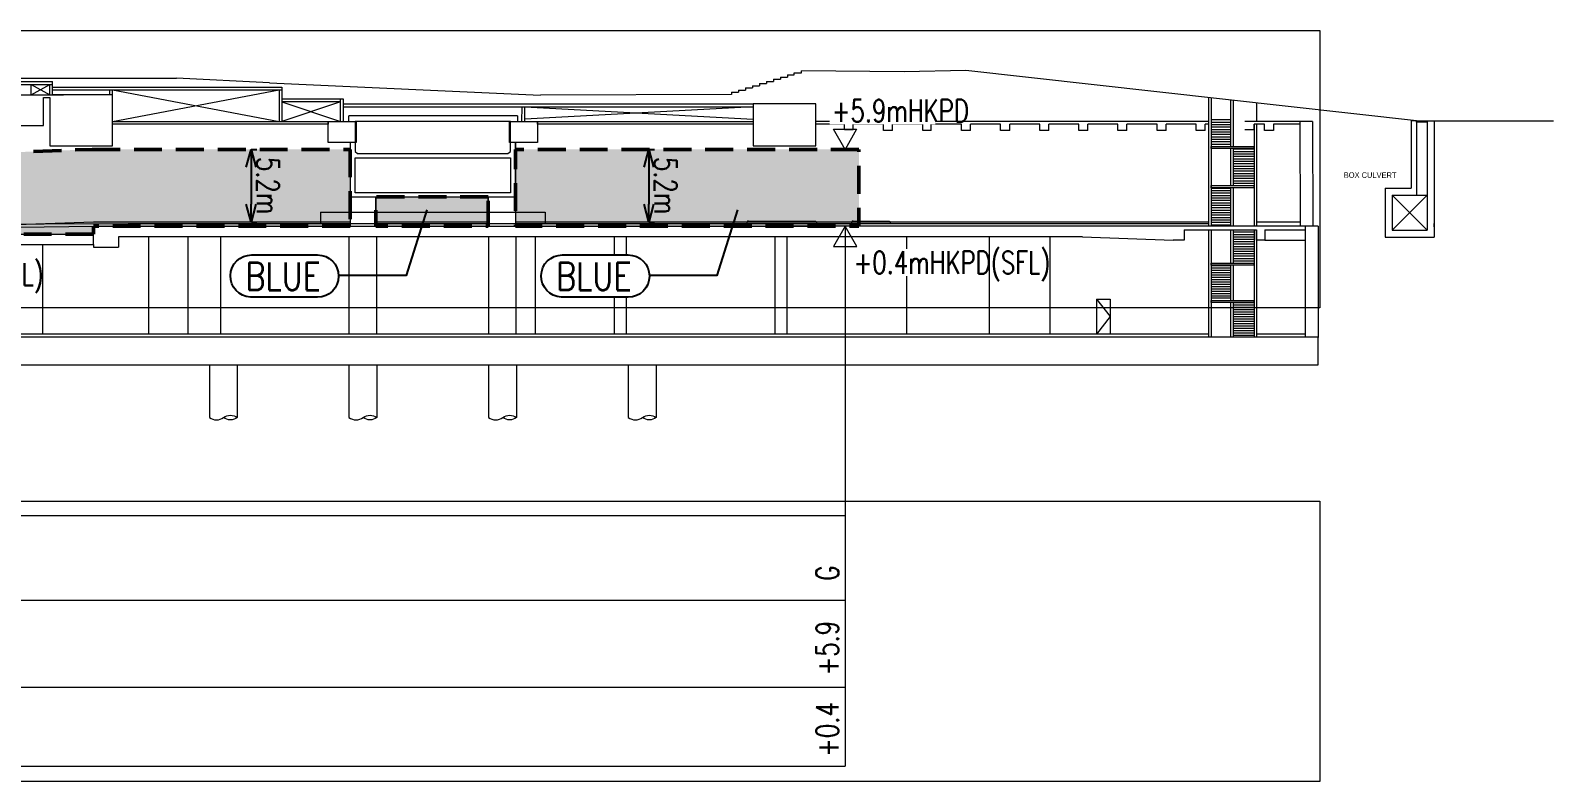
# Model space of a CAD drawing. Header units: millimetres. Extents: x 829698 to 839067, y 817400 to 823544.
# Drawn here: x 834101 to 834647, y 819401 to 819670 of the extents above; entities that cross this region are included whole.
import ezdxf
from ezdxf.enums import TextEntityAlignment as Align

# ---------------------------------------------------------------- set-up
doc = ezdxf.new("R2010")
doc.units = ezdxf.units.MM
doc.linetypes.add('DASHED2', pattern=[0.375, 0.25, -0.125])
for name, color, linetype, lineweight in [('01-feature', 8, 'Continuous', 13), ('01-occup', 7, 'DASHED2', 50), ('01-txt', 7, 'Continuous', 20), ('02-txt', 7, 'Continuous', 25)]:
    doc.layers.add(name, color=color, linetype=linetype, lineweight=lineweight)
doc.layers.add('01-hatch', color=7, linetype='Continuous', lineweight=0, true_color=0xa8def7)
doc.layers.add('viewport', color=2, linetype='Continuous', lineweight=20, plot=False)
doc.styles.add('ROMANS', font='romans.shx', dxfattribs={"width": 0.75})
doc.styles.add('SECTION 2104 & 2105$0$3A35X-MAGP-P-B02-0$0$Kowloon_standard', font='arial.ttf', dxfattribs={"width": 0.8, "height": 2.5})
doc.styles.get("Standard").update_dxf_attribs({"font": 'arial.ttf'})
doc.dimstyles.new('ISO-25', dxfattribs={"dimtxt": 2.5, "dimasz": 2.5, "dimexe": 1.25, "dimexo": 0.625, "dimtad": 1, "dimtxsty": 'Standard', "dimcen": 2.5, "dimadec": 0, "dimazin": 0, "dimtfac": 1, "dimtmove": 0, "dimatfit": 3, "dimfxl": 1, "dimarcsym": 0})

# ---------------------------------------------------------------- blocks, each defined once
blk = doc.blocks.new('_Open30')
at = {"color": 0, "linetype": 'ByBlock', "lineweight": -2}
for p, q in [((-1, 0.268), (0, 0)), ((0, 0), (-1, -0.268)), ((0, 0), (-1, 0))]:
    blk.add_line(p, q, dxfattribs=at)
blk = doc.blocks.new('*D63')
at = {"layer": '01-txt', "color": 0, "lineweight": -2, "ltscale": 4, "transparency": 16777216}
for p, q in [((834180.43, 819627.27), (834182.43, 819627.27)), ((834180.43, 819620.87), (834180.43, 819607.67)), ((834180.56, 819601.27), (834182.43, 819601.27))]:
    blk.add_line(p, q, dxfattribs=at)
at = {"layer": 'Defpoints', "color": 0, "ltscale": 4, "transparency": 16777216}
for p in [(834180.11, 819627.27), (834180.11, 819601.27, 0.87), (834180.43, 819601.27)]:
    blk.add_point(p, dxfattribs=at)
at = {"layer": '01-txt', "color": 0, "lineweight": -2, "ltscale": 4, "transparency": 16777216, "xscale": 6.4, "yscale": 6.4, "zscale": 6.4}
for p, rotation in [((834180.43, 819627.27), 90.00443355316807), ((834180.43, 819601.27), 270.0044335531681)]:
    blk.add_blockref('_Open30', p, dxfattribs=dict(at, rotation=rotation))
at = {"layer": '01-txt', "color": 0, "ltscale": 4, "transparency": 16777216, "insert": (834186.43, 819614.27), "char_height": 8, "attachment_point": 5, "rotation": 270.0044, "style": 'ROMANS'}
blk.add_mtext('5.2m', dxfattribs=at)
blk = doc.blocks.new('*D64')
at = {"layer": '01-txt', "color": 0, "lineweight": -2, "ltscale": 4, "transparency": 16777216}
for p, q in [((834322.88, 819627.27), (834324.88, 819627.27)), ((834322.88, 819620.87), (834322.88, 819607.67)), ((834322.92, 819601.27), (834324.88, 819601.27))]:
    blk.add_line(p, q, dxfattribs=at)
at = {"layer": 'Defpoints', "color": 0, "ltscale": 4, "transparency": 16777216}
for p in [(834322.46, 819627.27), (834322.46, 819601.27, 0.54), (834322.88, 819601.27)]:
    blk.add_point(p, dxfattribs=at)
at = {"layer": '01-txt', "color": 0, "lineweight": -2, "ltscale": 4, "transparency": 16777216, "xscale": 6.4, "yscale": 6.4, "zscale": 6.4}
for p, rotation in [((834322.88, 819627.27), 90.0027542604437), ((834322.88, 819601.27), 270.0027542604437)]:
    blk.add_blockref('_Open30', p, dxfattribs=dict(at, rotation=rotation))
at = {"layer": '01-txt', "color": 0, "ltscale": 4, "transparency": 16777216, "insert": (834328.88, 819614.27), "char_height": 8, "attachment_point": 5, "rotation": 270.0028, "style": 'ROMANS'}
blk.add_mtext('5.2m', dxfattribs=at)

msp = doc.modelspace()

# ---------------------------------------------------------------- hatches: boundary and pattern name
at = {"layer": '01-hatch'}
h = msp.add_hatch(color=256, dxfattribs=at)
h.dxf.hatch_style = 1
h.paths.add_polyline_path([(832520.819, 819659.416), (832520.819, 819656.016), (832547.861, 819656.016), (832547.861, 819659.416), (832552.08, 819659.348), (832553.119, 819657.181), (832556.95, 819657.119), (832556.95, 819657.869), (832560.104, 819657.819), (832560.104, 819657.069), (832563.935, 819657.007), (832564.974, 819659.141), (832582.127, 819658.865), (832583.165, 819656.698), (832586.996, 819656.636), (832586.996, 819657.387), (832590.151, 819657.336), (832590.151, 819656.586), (832593.982, 819656.524), (832595.02, 819658.657), (832610.056, 819658.416), (832610.056, 819658.016), (832610.773, 819658.005), (832610.837, 819657.516), (832610.507, 819657.516), (832610.507, 819656.266), (832627.633, 819656.266), (832627.633, 819658.416), (832637.157, 819658.416), (832637.849, 819656.266), (832640.403, 819656.266), (832640.403, 819657.016), (832642.506, 819657.016), (832642.506, 819656.266), (832645.06, 819656.266), (832645.753, 819658.416), (832658.189, 819658.416), (832658.881, 819656.266), (832661.435, 819656.266), (832661.435, 819657.016), (832663.539, 819657.016), (832663.539, 819656.266), (832666.093, 819656.266), (832666.785, 819658.416), (832674.53, 819658.416), (832675.106, 819656.266), (832677.231, 819656.266), (832677.231, 819657.016), (832678.106, 819657.016), (832678.981, 819657.016), (832678.981, 819656.266), (832681.106, 819656.266), (832681.683, 819658.416), (832691.197, 819658.416), (832691.773, 819656.266), (832693.898, 819656.266), (832693.898, 819657.016), (832695.648, 819657.016), (832695.648, 819656.266), (832697.773, 819656.266), (832698.35, 819658.416), (832707.864, 819658.416), (832708.44, 819656.266), (832710.565, 819656.266), (832710.565, 819657.016), (832712.315, 819657.016), (832712.315, 819656.266), (832714.44, 819656.266), (832715.016, 819658.416), (832724.532, 819658.416), (832725.108, 819656.266), (832727.233, 819656.266), (832727.233, 819657.016), (832728.106, 819657.016), (832728.983, 819657.016), (832728.983, 819656.266), (832731.108, 819656.266), (832731.684, 819658.416), (832741.198, 819658.416), (832741.775, 819656.266), (832743.9, 819656.266), (832743.9, 819657.016), (832745.65, 819657.016), (832745.65, 819656.266), (832747.775, 819656.266), (832748.351, 819658.416), (832757.865, 819658.416), (832758.441, 819656.266), (832760.566, 819656.266), (832760.566, 819657.016), (832762.316, 819657.016), (832762.316, 819656.266), (832764.441, 819656.266), (832765.017, 819658.416), (832774.531, 819658.416), (832775.107, 819656.266), (832777.232, 819656.266), (832777.232, 819657.016), (832778.106, 819657.016), (832778.982, 819657.016), (832778.982, 819656.266), (832781.107, 819656.266), (832781.683, 819658.416), (832791.198, 819658.416), (832791.774, 819656.266), (832793.899, 819656.266), (832793.899, 819657.016), (832795.649, 819657.016), (832795.649, 819656.266), (832797.774, 819656.266), (832798.35, 819658.416), (832807.864, 819658.416), (832808.441, 819656.266), (832810.566, 819656.266), (832810.566, 819657.016), (832812.316, 819657.016), (832812.316, 819656.266), (832814.441, 819656.266), (832815.017, 819658.416), (832824.53, 819658.416), (832825.106, 819656.266), (832827.231, 819656.266), (832827.231, 819657.016), (832828.106, 819657.016), (832828.981, 819657.016), (832828.981, 819656.266), (832831.106, 819656.266), (832831.683, 819658.416), (832842.03, 819658.416), (832842.606, 819656.266), (832844.731, 819656.266), (832844.731, 819657.016), (832846.481, 819657.016), (832846.481, 819656.266), (832848.606, 819656.266), (832849.183, 819658.416), (832859.53, 819658.416), (832860.106, 819656.266), (832862.231, 819656.266), (832862.231, 819657.016), (832863.981, 819657.016), (832863.981, 819656.266), (832866.106, 819656.266), (832866.683, 819658.416), (832877.53, 819658.416), (832878.106, 819656.266), (832880.231, 819656.266), (832880.231, 819657.016), (832880.606, 819657.016), (832881.981, 819657.016), (832881.981, 819656.266), (832884.106, 819656.266), (832884.683, 819658.416), (832893.03, 819658.416), (832893.606, 819656.266), (832895.731, 819656.266), (832895.731, 819657.016), (832897.481, 819657.016), (832897.481, 819656.266), (832899.606, 819656.266), (832900.183, 819658.416), (832908.53, 819658.416), (832909.106, 819656.266), (832911.231, 819656.266), (832911.231, 819657.016), (832912.981, 819657.016), (832912.981, 819656.266), (832915.106, 819656.266), (832915.683, 819658.416), (832924.03, 819658.416), (832924.606, 819656.266), (832926.731, 819656.266), (832926.731, 819657.016), (832928.106, 819657.016), (832928.481, 819657.016), (832928.481, 819656.266), (832930.606, 819656.266), (832931.183, 819658.416), (832941.531, 819658.416), (832942.051, 819656.516), (832944.223, 819656.516), (832944.223, 819657.266), (832946.012, 819657.266), (832946.012, 819656.516), (832948.183, 819656.516), (832948.704, 819658.416), (832958.649, 819658.416), (832959.178, 819656.516), (832961.384, 819656.516), (832961.384, 819657.266), (832963.201, 819657.266), (832963.201, 819656.516), (832965.407, 819656.516), (832965.936, 819658.416), (832976.384, 819658.416), (832976.924, 819656.516), (832979.119, 819656.516), (832979.119, 819657.266), (832980.606, 819657.266), (832980.937, 819657.266), (832980.937, 819656.516), (832983.143, 819656.516), (832983.703, 819658.416), (832994.007, 819658.416), (832994.552, 819656.516), (832996.828, 819656.516), (832996.828, 819657.266), (832998.702, 819657.266), (832998.702, 819656.516), (833000.978, 819656.516), (833001.524, 819658.416), (833011.161, 819658.416), (833011.694, 819656.516), (833013.919, 819656.516), (833013.919, 819657.266), (833015.752, 819657.266), (833015.752, 819656.516), (833017.977, 819656.516), (833018.51, 819658.416), (833027.615, 819658.416), (833028.139, 819656.516), (833030.325, 819656.516), (833030.325, 819657.266), (833032.125, 819657.266), (833032.125, 819656.516), (833034.311, 819656.516), (833034.835, 819658.416), (833043.549, 819658.416), (833044.066, 819656.516), (833046.223, 819656.516), (833046.223, 819657.266), (833047.999, 819657.266), (833047.999, 819656.516), (833050.156, 819656.516), (833050.673, 819658.416), (833059.114, 819658.416), (833059.626, 819656.516), (833061.763, 819656.516), (833061.763, 819657.266), (833063.524, 819657.266), (833063.524, 819656.516), (833065.661, 819656.516), (833066.173, 819658.416), (833074.449, 819658.416), (833074.958, 819656.516), (833077.085, 819656.516), (833077.085, 819657.266), (833078.837, 819657.266), (833078.837, 819656.516), (833080.964, 819656.516), (833081.473, 819658.416), (833089.148, 819658.416), (833089.659, 819656.516), (833090.193, 819656.516), (833092.319, 819656.516), (833092.319, 819657.266), (833094.069, 819657.266), (833094.069, 819656.516), (833096.195, 819656.516), (833096.704, 819658.416), (833104.856, 819658.416), (833105.367, 819656.516), (833107.5, 819656.516), (833107.5, 819657.266), (833109.257, 819657.266), (833109.257, 819656.516), (833111.39, 819656.516), (833111.901, 819658.416), (833120.239, 819658.416), (833120.754, 819656.516), (833122.904, 819656.516), (833122.904, 819657.266), (833124.674, 819657.266), (833124.674, 819656.516), (833126.824, 819656.516), (833127.339, 819658.416), (833131.711, 819658.416), (833131.711, 819653.016), (833133.472, 819653.016), (833133.472, 819653.091), (833133.832, 819653.076), (833134.192, 819653.061), (833134.552, 819653.046), (833134.912, 819653.031), (833135.272, 819653.016), (833137.829, 819653.016), (833137.829, 819659.266), (833138.311, 819659.266), (833138.311, 819660.016), (833161.282, 819660.016), (833161.282, 819650.362), (833162.793, 819650.299), (833438.362, 819629.595), (833476.348, 819626.944), (833537.742, 819622.38), (833595.971, 819620.139), (833636.505, 819617.962), (833759.498, 819617.266), (833831.201, 819617.017), (833904.729, 819618.605), (833967.874, 819620.992), (834012.544, 819623.148), (834123.512, 819627.266), (834215.863, 819627.266), (834215.863, 819599.766), (834123.994, 819599.766), (834123.994, 819596.966), (834067.494, 819596.966), (834067.494, 819595.666), (834013.508, 819595.666), (834013.508, 819593.516), (833968.992, 819593.516), (833968.992, 819591.116), (833905.501, 819591.116), (833905.501, 819589.516), (833831.437, 819589.516), (833831.437, 819588.766), (833759.379, 819588.766), (833759.379, 819589.766), (833635.733, 819589.766), (833635.733, 819590.466), (833594.774, 819590.466), (833594.774, 819592.666), (833536.301, 819592.666), (833536.301, 819594.916), (833474.421, 819594.916), (833474.421, 819599.516), (833437.481, 819599.517), (833184.071, 819621.169), (833161.282, 819622.839), (833135.272, 819623.058), (833043.84, 819627.766), (832943.373, 819627.766), (832943.373, 819628.766), (832881.274, 819628.766), (832881.274, 819627.766), (832500.843, 819627.766), (832155.502, 819627.766), (832155.502, 819641.958), (832158.299, 819643.573), (832152.704, 819643.573), (832155.502, 819645.188), (832155.502, 819658.881), (832163.933, 819658.881), (832164.509, 819656.73), (832166.634, 819656.73), (832166.634, 819657.48), (832168.384, 819657.48), (832168.384, 819656.73), (832170.509, 819656.73), (832171.086, 819658.881), (832180.6, 819658.881), (832181.176, 819656.73), (832183.301, 819656.73), (832183.301, 819657.48), (832185.051, 819657.48), (832185.051, 819656.73), (832187.176, 819656.73), (832187.752, 819658.881), (832197.267, 819658.881), (832197.843, 819656.73), (832199.968, 819656.73), (832199.968, 819657.48), (832201.718, 819657.48), (832201.718, 819656.73), (832203.843, 819656.73), (832204.419, 819658.881), (832213.933, 819658.881), (832214.509, 819656.73), (832216.634, 819656.73), (832216.634, 819657.48), (832218.384, 819657.48), (832218.384, 819656.73), (832220.509, 819656.73), (832221.086, 819658.881), (832230.6, 819658.881), (832231.176, 819656.73), (832233.301, 819656.73), (832233.301, 819657.48), (832235.051, 819657.48), (832235.051, 819656.73), (832237.176, 819656.73), (832237.752, 819658.881), (832247.267, 819658.881), (832247.843, 819656.73), (832249.968, 819656.73), (832249.968, 819657.48), (832250.843, 819657.48), (832251.718, 819657.48), (832251.718, 819656.73), (832253.843, 819656.73), (832254.419, 819658.881), (832263.933, 819658.881), (832264.509, 819656.73), (832266.634, 819656.73), (832266.634, 819657.48), (832268.384, 819657.48), (832268.384, 819656.73), (832270.509, 819656.73), (832271.086, 819658.881), (832280.6, 819658.881), (832281.176, 819656.73), (832283.301, 819656.73), (832283.301, 819657.48), (832285.051, 819657.48), (832285.051, 819656.73), (832287.176, 819656.73), (832287.752, 819658.881), (832297.267, 819658.881), (832297.843, 819656.73), (832298.343, 819656.73), (832299.968, 819656.73), (832299.968, 819657.48), (832301.718, 819657.48), (832301.718, 819656.73), (832303.843, 819656.73), (832304.419, 819658.881), (832313.933, 819658.881), (832314.509, 819656.73), (832316.634, 819656.73), (832316.634, 819657.48), (832318.384, 819657.48), (832318.384, 819656.73), (832320.509, 819656.73), (832321.086, 819658.881), (832330.6, 819658.881), (832331.176, 819656.73), (832333.301, 819656.73), (832333.301, 819657.48), (832335.051, 819657.48), (832335.051, 819656.73), (832337.176, 819656.73), (832337.752, 819658.881), (832347.267, 819658.881), (832347.843, 819656.73), (832349.968, 819656.73), (832349.968, 819657.48), (832350.843, 819657.48), (832351.718, 819657.48), (832351.718, 819656.73), (832353.343, 819656.73), (832353.843, 819656.73), (832354.419, 819658.881), (832363.933, 819658.881), (832364.509, 819656.73), (832366.634, 819656.73), (832366.634, 819657.48), (832368.384, 819657.48), (832368.384, 819656.73), (832370.509, 819656.73), (832371.086, 819658.881), (832380.6, 819658.881), (832381.176, 819656.73), (832383.301, 819656.73), (832383.301, 819657.48), (832385.051, 819657.48), (832385.051, 819656.73), (832387.176, 819656.73), (832387.752, 819658.881), (832397.267, 819658.881), (832397.843, 819656.73), (832399.968, 819656.73), (832399.968, 819657.48), (832400.843, 819657.48), (832401.718, 819657.48), (832401.718, 819656.73), (832403.843, 819656.73), (832404.419, 819658.881), (832408.343, 819658.881), (832413.933, 819658.881), (832414.509, 819656.73), (832416.634, 819656.73), (832416.634, 819657.48), (832418.384, 819657.48), (832418.384, 819656.73), (832420.509, 819656.73), (832421.086, 819658.881), (832430.6, 819658.881), (832431.176, 819656.73), (832433.301, 819656.73), (832433.301, 819657.48), (832435.051, 819657.48), (832435.051, 819656.73), (832437.176, 819656.73), (832437.752, 819658.881), (832442.455, 819658.881), (832443.343, 819655.569), (832449.968, 819655.569), (832449.968, 819656.318), (832450.436, 819656.318), (832451.718, 819656.318), (832451.718, 819655.569), (832458.343, 819655.569), (832459.231, 819658.881), (832463.343, 819658.881), (832463.933, 819658.881), (832464.509, 819656.73), (832466.634, 819656.73), (832466.634, 819657.48), (832468.384, 819657.48), (832468.384, 819656.73), (832470.509, 819656.73), (832471.086, 819658.881), (832480.6, 819658.881), (832481.176, 819656.73), (832483.301, 819656.73), (832483.301, 819657.48), (832485.051, 819657.48), (832485.051, 819656.73), (832487.176, 819656.73), (832487.761, 819658.912), (832497.22, 819659.056), (832497.843, 819656.73), (832499.968, 819656.73), (832499.968, 819657.48), (832500.843, 819657.48), (832501.718, 819657.48), (832501.718, 819656.73), (832503.843, 819656.73), (832504.496, 819659.167)])
h = msp.add_hatch(color=256, dxfattribs=at)
h.dxf.hatch_style = 1
h.paths.add_polyline_path([(834398.108, 819627.266), (834275.158, 819627.266), (834275.158, 819610.266), (834275.158, 819599.766), (834285.768, 819599.766), (834398.108, 819599.783)])
h = msp.add_hatch(color=256, dxfattribs=at)
h.dxf.hatch_style = 1
h.paths.add_polyline_path([(834265.361, 819610.266), (834225.158, 819610.266), (834225.158, 819599.766), (834265.361, 819599.766)])

# ---------------------------------------------------------------- linework, layer by layer
at = {"layer": '01-feature'}
for p, q in [((833723.867, 819652.766, 1), (834153.725, 819652.766, 1)), ((834187.026, 819651.016, 1), (834153.725, 819652.766, 1)), ((834369.983, 819653.098, 1), (834369.983, 819652.325, 1)), ((834369.983, 819653.098, 1), (834372.483, 819653.098, 1)), ((834372.483, 819653.87, 1), (834372.483, 819653.098, 1)), ((834372.483, 819653.87, 1), (834374.983, 819653.87, 1)), ((834374.983, 819653.87, 1), (834374.983, 819654.643, 1)), ((834374.983, 819654.643, 1), (834377.539, 819654.643, 1)), ((834377.539, 819654.643, 1), (834377.539, 819655.416, 1)), ((834414.301, 819655.016, 1), (834377.539, 819655.416, 1)), ((834436.391, 819655.516, 1), (834414.301, 819655.016, 1)), ((834597.842, 819637.466, 1), (834436.391, 819655.516, 1)), ((834065.316, 819651.516, 1), (834109.294, 819651.516, 1)), ((834066.316, 819650.516, 1), (834109.294, 819650.516, 1)), ((834101.616, 819646.766, 1), (834101.616, 819650.516, 1)), ((834101.616, 819646.766, 1), (834108.294, 819650.516, 1)), ((834101.616, 819650.516, 1), (834108.294, 819646.766, 1)), ((834108.294, 819646.766, 1), (834108.294, 819650.516, 1)), ((834109.294, 819646.766, 1), (834109.294, 819651.516, 1)), ((834109.294, 819649.516, 1), (834191.495, 819649.516, 1)), ((834109.294, 819648.516, 1), (834191.495, 819648.516, 1)), ((834129.794, 819646.766, 1), (834129.794, 819648.516, 1)), ((834130.794, 819643.516, 1), (834130.794, 819648.516, 1)), ((834130.794, 819637.266, 1), (834190.495, 819648.516, 1)), ((834130.794, 819648.516, 1), (834190.495, 819637.266, 1)), ((834187.026, 819651.016, 1), (834284.049, 819646.666, 1)), ((834190.495, 819648.516, 1), (834190.495, 819637.266, 1)), ((834191.495, 819649.516, 1), (834191.495, 819637.266, 1)), ((834352.488, 819647.689, 1), (834354.982, 819647.689, 1)), ((834352.488, 819647.689, 1), (834352.488, 819646.916, 1)), ((834354.982, 819648.461, 1), (834357.482, 819648.461, 1)), ((834354.982, 819648.461, 1), (834354.982, 819647.689, 1)), ((834357.482, 819649.234, 1), (834359.983, 819649.234, 1)), ((834357.482, 819649.234, 1), (834357.482, 819648.461, 1)), ((834359.983, 819650.007, 1), (834359.983, 819649.234, 1)), ((834359.983, 819650.007, 1), (834362.483, 819650.007, 1)), ((834362.483, 819650.779, 1), (834362.483, 819650.007, 1)), ((834362.483, 819650.779, 1), (834364.983, 819650.779, 1)), ((834364.983, 819651.552, 1), (834364.983, 819650.779, 1)), ((834364.983, 819651.552, 1), (834367.483, 819651.552, 1)), ((834367.483, 819652.325, 1), (834367.483, 819651.552, 1)), ((834367.483, 819652.325, 1), (834369.983, 819652.325, 1)), ((834213.506, 819645.266, 1), (834191.495, 819645.266, 1)), ((834191.495, 819644.266, 1), (834212.506, 819637.266, 1)), ((834212.506, 819644.266, 1), (834191.495, 819637.266, 1)), ((834212.506, 819644.266, 1), (834191.495, 819644.266, 1)), ((834212.506, 819637.266, 1), (834212.506, 819645.266, 1)), ((834213.506, 819637.266, 1), (834213.506, 819645.266, 1)), ((834213.506, 819643.516, 1), (834360.219, 819643.516, 1)), ((834213.506, 819642.516, 1), (834360.219, 819642.516, 1)), ((834277.428, 819637.266, 1), (834277.506, 819642.516, 1)), ((834278.506, 819637.266, 1), (834278.506, 819642.516, 1)), ((834360.219, 819642.516, 1), (834278.506, 819638.016, 1)), ((834278.506, 819642.516, 1), (834360.219, 819638.016, 1)), ((834352.488, 819646.916, 1), (834284.049, 819646.666, 1)), ((834523.353, 819645.794, 1), (834523.353, 819599.766, 1)), ((834524.253, 819645.693, 1), (834524.253, 819599.766, 1)), ((834531.277, 819628.291, 1), (834531.277, 819644.908, 1)), ((834532.277, 819628.291, 1), (834532.277, 819644.796, 1)), ((834540.485, 819643.878, 1), (834540.485, 819637.266, 1)), ((834275.897, 819639.266, 1), (834215.468, 819639.266, 1)), ((834215.468, 819637.324, 1), (834215.468, 819639.266, 1)), ((834275.897, 819639.266, 1), (834275.897, 819637.266, 1)), ((834392.997, 819634.266, 1), (834392.997, 819636.266, 1)), ((834395.997, 819634.266, 1), (834395.997, 819636.266, 1)), ((834406.872, 819636.266, 1), (834395.997, 819636.266, 1)), ((834406.872, 819634.016, 1), (834406.872, 819636.266, 1)), ((834410.122, 819634.016, 1), (834410.122, 819636.266, 1)), ((834420.997, 819636.266, 1), (834410.122, 819636.266, 1)), ((834420.997, 819634.016, 1), (834420.997, 819636.266, 1)), ((834423.997, 819634.016, 1), (834423.997, 819636.266, 1)), ((834434.872, 819636.266, 1), (834423.997, 819636.266, 1)), ((834434.872, 819634.016, 1), (834434.872, 819636.266, 1)), ((834438.122, 819634.016, 1), (834438.122, 819636.266, 1)), ((834448.872, 819636.266, 1), (834438.122, 819636.266, 1)), ((834448.872, 819634.016, 1), (834448.872, 819636.266, 1)), ((834452.122, 819634.016, 1), (834452.122, 819636.266, 1)), ((834462.872, 819636.266, 1), (834452.122, 819636.266, 1)), ((834462.872, 819634.016, 1), (834462.872, 819636.266, 1)), ((834466.122, 819634.016, 1), (834466.122, 819636.266, 1)), ((834476.872, 819636.266, 1), (834466.122, 819636.266, 1)), ((834476.872, 819634.016, 1), (834476.872, 819636.266, 1)), ((834480.122, 819634.016, 1), (834480.122, 819636.266, 1)), ((834490.872, 819636.266, 1), (834480.122, 819636.266, 1)), ((834490.872, 819634.016, 1), (834490.872, 819636.266, 1)), ((834494.122, 819634.016, 1), (834494.122, 819636.266, 1)), ((834504.872, 819636.266, 1), (834494.122, 819636.266, 1)), ((834504.872, 819634.016, 1), (834504.872, 819636.266, 1)), ((834508.122, 819634.016, 1), (834508.122, 819636.266, 1)), ((834518.92, 819636.266, 1), (834508.122, 819636.266, 1)), ((834518.92, 819634.016, 1), (834518.92, 819636.266, 1)), ((834522.119, 819634.016, 1), (834522.119, 819636.266, 1)), ((834523.31, 819636.266, 1), (834522.119, 819636.266, 1)), ((834524.194, 819637.916, 1), (834531.277, 819637.916, 1)), ((834524.194, 819637.041, 1), (834531.277, 819637.041, 1)), ((834524.194, 819636.166, 1), (834531.277, 819636.166, 1)), ((834560.567, 819637.266, 1), (834536.34, 819637.266, 1)), ((834539.628, 819636.266, 1), (834539.628, 819599.766, 1)), ((834539.628, 819634.26, 1), (834539.628, 819636.266, 1)), ((834543.379, 819636.266, 1), (834539.628, 819636.266, 1)), ((834540.528, 819636.266, 1), (834540.528, 819599.766, 1)), ((834556.084, 819636.266, 1), (834546.626, 819636.266, 1)), ((834556.078, 819637.266, 1), (834556.172, 819599.766, 1)), ((834560.567, 819637.266, 1), (834560.622, 819599.766, 1)), ((834595.842, 819637.466, 1), (834595.842, 819613.386, 1)), ((834597.842, 819637.466, 1), (834595.842, 819637.466, 1)), ((834597.842, 819637.466, 1), (834597.842, 819610.886, 1)), ((834601.592, 819637.466, 1), (834601.592, 819598.386, 1)), ((834601.592, 819637.466, 1), (834646.883, 819637.466, 1)), ((834604.092, 819637.466, 1), (834604.092, 819595.886, 1)), ((834410.122, 819634.016, 1), (834406.872, 819634.016, 1)), ((834423.997, 819634.016, 1), (834420.997, 819634.016, 1)), ((834438.122, 819634.016, 1), (834434.872, 819634.016, 1)), ((834452.122, 819634.016, 1), (834448.872, 819634.016, 1)), ((834466.122, 819634.016, 1), (834462.872, 819634.016, 1)), ((834480.122, 819634.016, 1), (834476.872, 819634.016, 1)), ((834494.122, 819634.016, 1), (834490.872, 819634.016, 1)), ((834508.122, 819634.016, 1), (834504.872, 819634.016, 1)), ((834522.119, 819634.016, 1), (834518.92, 819634.016, 1)), ((834524.194, 819635.291, 1), (834531.277, 819635.291, 1)), ((834524.194, 819634.416, 1), (834531.277, 819634.416, 1)), ((834524.194, 819633.541, 1), (834531.277, 819633.541, 1)), ((834524.194, 819632.666, 1), (834531.277, 819632.666, 1)), ((834524.194, 819631.791, 1), (834531.277, 819631.791, 1)), ((834524.194, 819630.916, 1), (834531.277, 819630.916, 1)), ((834539.628, 819634.26, 1), (834536.34, 819634.26, 1)), ((834215.863, 819629.766), (834215.863, 819599.766)), ((834275.158, 819629.766), (834275.158, 819599.766)), ((834524.194, 819630.041, 1), (834531.277, 819630.041, 1)), ((834524.194, 819629.166, 1), (834531.277, 819629.166, 1)), ((834531.277, 819614.291, 1), (834531.277, 819627.541, 1)), ((834532.277, 819614.291, 1), (834532.277, 819627.541, 1)), ((834532.277, 819627.416, 1), (834539.58, 819627.416, 1)), ((834532.277, 819626.541, 1), (834539.58, 819626.541, 1)), ((834532.277, 819625.666, 1), (834539.58, 819625.666, 1)), ((834532.277, 819624.791, 1), (834539.58, 819624.791, 1)), ((834532.277, 819623.916, 1), (834539.58, 819623.916, 1)), ((834532.277, 819623.041, 1), (834539.58, 819623.041, 1)), ((834532.277, 819622.166, 1), (834539.585, 819622.166, 1)), ((834532.277, 819621.291, 1), (834539.585, 819621.291, 1)), ((834532.277, 819620.416, 1), (834539.585, 819620.416, 1)), ((834532.277, 819619.541, 1), (834539.585, 819619.541, 1)), ((834532.277, 819618.666, 1), (834539.585, 819618.666, 1)), ((834532.277, 819617.791, 1), (834539.585, 819617.791, 1)), ((834532.277, 819616.916, 1), (834539.585, 819616.916, 1)), ((834532.277, 819616.041, 1), (834539.585, 819616.041, 1)), ((834532.277, 819615.166, 1), (834539.585, 819615.166, 1)), ((834215.863, 819604.766, 1), (834215.863, 819610.266, 1)), ((834225.158, 819604.766, 1), (834225.158, 819610.266, 1)), ((834225.158, 819610.266), (834225.158, 819599.766)), ((834265.361, 819604.766, 1), (834265.361, 819610.266, 1)), ((834265.361, 819610.266), (834265.361, 819599.766)), ((834275.158, 819604.766, 1), (834275.158, 819610.266, 1)), ((834524.164, 819613.416, 1), (834531.273, 819613.416, 1)), ((834524.164, 819610.791, 1), (834531.273, 819610.791, 1)), ((834524.205, 819611.666, 1), (834531.273, 819611.666, 1)), ((834524.205, 819609.041, 1), (834531.273, 819609.041, 1)), ((834524.252, 819612.541, 1), (834531.273, 819612.541, 1)), ((834524.252, 819609.916, 1), (834531.273, 819609.916, 1)), ((834531.277, 819599.766, 1), (834531.277, 819613.541, 1)), ((834532.277, 819599.766, 1), (834532.277, 819613.541, 1)), ((834586.593, 819613.386, 1), (834586.593, 819595.886, 1)), ((834586.593, 819613.386, 1), (834595.842, 819613.386, 1)), ((834589.092, 819610.886, 1), (834589.092, 819598.386, 1)), ((834589.092, 819610.886, 1), (834597.842, 819610.886, 1)), ((834589.092, 819610.886, 1), (834601.592, 819598.386, 1)), ((834601.592, 819610.886, 1), (834589.092, 819598.386, 1)), ((834597.842, 819610.886, 1), (834601.592, 819610.886, 1)), ((834205.254, 819604.766, 1), (834285.768, 819604.766, 1)), ((834205.254, 819604.766, 1), (834205.254, 819600.766, 1)), ((834285.768, 819604.766, 1), (834285.768, 819600.766, 1)), ((834524.168, 819607.291, 1), (834531.277, 819607.291, 1)), ((834524.168, 819604.666, 1), (834531.277, 819604.666, 1)), ((834524.21, 819608.166, 1), (834531.277, 819608.166, 1)), ((834524.21, 819605.541, 1), (834531.277, 819605.541, 1)), ((834524.256, 819606.416, 1), (834531.277, 819606.416, 1)), ((834524.256, 819603.791, 1), (834531.277, 819603.791, 1)), ((834123.994, 819601.266, 1), (834013.508, 819597.166)), ((834215.863, 819601.266, 0.787), (834123.994, 819601.266, 1)), ((834123.994, 819593.216, 1), (834123.994, 819599.766, 1)), ((834265.361, 819601.266, 0.673), (834225.158, 819601.266, 0.766)), ((834523.353, 819601.266, 0.076), (834275.158, 819601.266, 0.65)), ((834523.353, 819598.516, 1), (834523.353, 819560.141, 1)), ((834524.168, 819602.041, 1), (834531.277, 819602.041, 1)), ((834524.21, 819602.916, 1), (834531.277, 819602.916, 1)), ((834524.215, 819600.291, 1), (834531.277, 819600.291, 1)), ((834524.253, 819598.516, 1), (834524.253, 819560.141, 1)), ((834524.256, 819601.166, 1), (834531.277, 819601.166, 1)), ((834531.277, 819586.541, 1), (834531.277, 819598.516, 1)), ((834532.277, 819586.541, 1), (834532.277, 819598.516, 1)), ((834539.628, 819598.516, 1), (834539.628, 819560.141, 1)), ((834556.172, 819601.266), (834540.528, 819601.266, 0.036)), ((834540.528, 819598.516, 1), (834540.528, 819560.141, 1)), ((834557.911, 819599.766, 1), (834557.911, 819560.141, 1)), ((834562.638, 819599.766, 1), (834562.638, 819559.941, 1)), ((834589.092, 819598.386, 1), (834601.592, 819598.386, 1)), ((834604.092, 819599.516, 1), (834604.092, 819600.766, 1)), ((834067.494, 819596.966, 1), (834123.994, 819596.966, 1)), ((834071.244, 819593.216, 1), (834123.994, 819593.216, 1)), ((834123.994, 819593.216, 1), (834123.994, 819592.266, 1)), ((834132.994, 819596.016, 1), (834132.994, 819592.266, 1)), ((834282.136, 819596.016, 1), (834282.136, 819561.166, 1)), ((834367.997, 819596.223, 1), (834367.997, 819561.166, 1)), ((834372.247, 819596.223, 1), (834372.247, 819561.166, 1)), ((834415.138, 819596.016, 1), (834415.138, 819561.166, 1)), ((834444.763, 819596.016, 1), (834444.763, 819561.166, 1)), ((834466.472, 819596.016, 1), (834466.472, 819561.166, 1)), ((834478.222, 819596.016, 1), (834510.638, 819594.766, 1)), ((834532.277, 819597.713, 1), (834539.585, 819597.713, 1)), ((834532.277, 819596.853, 1), (834539.585, 819596.853, 1)), ((834532.277, 819595.994, 1), (834539.585, 819595.994, 1)), ((834532.277, 819595.135, 1), (834539.585, 819595.135, 1)), ((834532.277, 819594.275, 1), (834539.585, 819594.275, 1)), ((834532.277, 819593.416, 1), (834539.585, 819593.416, 1)), ((834532.277, 819592.556, 1), (834539.585, 819592.556, 1)), ((834543.485, 819594.766, 1), (834557.911, 819594.766, 1)), ((834586.593, 819595.886, 1), (834604.092, 819595.886, 1)), ((834123.994, 819592.266, 1), (834132.994, 819592.266, 1)), ((834532.277, 819591.697, 1), (834539.585, 819591.697, 1)), ((834532.277, 819590.838, 1), (834539.585, 819590.838, 1)), ((834532.277, 819589.978, 1), (834539.585, 819589.978, 1)), ((834532.277, 819589.119, 1), (834539.585, 819589.119, 1)), ((834532.277, 819588.26, 1), (834539.585, 819588.26, 1)), ((834532.277, 819587.4, 1), (834539.585, 819587.4, 1)), ((834524.21, 819585.71, 1), (834531.277, 819585.71, 1)), ((834524.21, 819584.878, 1), (834531.277, 819584.878, 1)), ((834524.21, 819584.047, 1), (834531.277, 819584.047, 1)), ((834524.21, 819583.216, 1), (834531.277, 819583.216, 1)), ((834524.21, 819582.385, 1), (834531.277, 819582.385, 1)), ((834531.277, 819573.241, 1), (834531.277, 819585.791, 1)), ((834532.277, 819573.241, 1), (834532.277, 819585.791, 1)), ((834524.21, 819581.553, 1), (834531.277, 819581.553, 1)), ((834524.21, 819580.722, 1), (834531.277, 819580.722, 1)), ((834524.21, 819579.891, 1), (834531.277, 819579.891, 1)), ((834524.21, 819579.06, 1), (834531.277, 819579.06, 1)), ((834524.21, 819578.228, 1), (834531.277, 819578.228, 1)), ((834524.21, 819577.397, 1), (834531.277, 819577.397, 1)), ((834524.21, 819576.566, 1), (834531.277, 819576.566, 1)), ((834483.223, 819573.666, 1), (834488.123, 819567.416, 1)), ((834483.223, 819573.666, 1), (834483.223, 819561.166, 1)), ((834488.123, 819573.666, 1), (834488.123, 819561.166, 1)), ((834524.21, 819575.735, 1), (834531.277, 819575.735, 1)), ((834524.21, 819574.903, 1), (834531.277, 819574.903, 1)), ((834531.277, 819574.072, 1), (834524.21, 819574.072, 1)), ((834531.277, 819560.141, 1), (834531.277, 819572.491, 1)), ((834532.277, 819560.141, 1), (834532.277, 819572.491, 1)), ((834532.277, 819572.41, 1), (834539.585, 819572.41, 1)), ((834532.277, 819571.578, 1), (834539.585, 819571.578, 1)), ((834532.277, 819570.747, 1), (834539.585, 819570.747, 1)), ((834488.123, 819567.416, 1), (834483.223, 819561.166, 1)), ((834532.277, 819569.916, 1), (834539.585, 819569.916, 1)), ((834532.277, 819569.085, 1), (834539.585, 819569.085, 1)), ((834532.277, 819568.253, 1), (834539.585, 819568.253, 1)), ((834532.277, 819567.422, 1), (834539.585, 819567.422, 1)), ((834532.277, 819566.591, 1), (834539.585, 819566.591, 1)), ((834532.277, 819565.76, 1), (834539.585, 819565.76, 1)), ((834523.31, 819561.166, 1), (833978.261, 819561.166, 1)), ((834532.277, 819564.928, 1), (834539.585, 819564.928, 1)), ((834532.277, 819564.097, 1), (834539.585, 819564.097, 1)), ((834532.277, 819563.266, 1), (834539.585, 819563.266, 1)), ((834532.277, 819562.435, 1), (834539.585, 819562.435, 1)), ((834532.277, 819561.603, 1), (834539.585, 819561.603, 1)), ((834532.277, 819560.772, 1), (834539.585, 819560.772, 1)), ((834557.911, 819561.166, 1), (834540.485, 819561.166, 1)), ((834562.638, 819550.141, 1), (834562.638, 819559.941, 1)), ((834165.495, 819550.141, 1), (834165.495, 819531.295, 1)), ((834175.495, 819550.141, 1), (834175.495, 819531.295, 1)), ((834215.485, 819550.141, 1), (834215.485, 819531.295, 1)), ((834225.485, 819550.141, 1), (834225.485, 819531.295, 1)), ((834265.485, 819550.141, 1), (834265.485, 819531.295, 1)), ((834275.485, 819550.141, 1), (834275.485, 819531.295, 1)), ((834315.524, 819550.141, 1), (834315.524, 819531.295, 1)), ((834325.524, 819550.141, 1), (834325.524, 819531.295, 1))]:
    msp.add_line(p, q, dxfattribs=at)
at = {"layer": '01-feature', "elevation": 1}
for points in [[(834065.316, 819646.016), (834065.316, 819646.766), (834109.294, 819646.766), (834113.289, 819646.766)], [(834087.716, 819645.766), (834096.116, 819645.766), (834096.116, 819635.766), (834106.116, 819635.766)], [(834106.116, 819635.766), (834106.116, 819645.766), (834108.294, 819645.766), (834108.294, 819628.516), (834130.794, 819628.516), (834130.794, 819643.516)], [(834130.794, 819646.766), (834109.294, 819646.766)], [(834360.219, 819643.516), (834360.219, 819628.516), (834382.719, 819628.516), (834382.719, 819637.266)], [(834382.719, 819637.266), (834382.719, 819643.516), (834360.219, 819643.516)], [(834273.308, 819637.266), (834217.716, 819637.266), (834217.716, 819626.516), (834218.591, 819625.766), (834272.433, 819625.766), (834273.308, 819626.516), (834273.308, 819637.266)], [(834523.31, 819637.266), (834382.708, 819637.266)], [(834392.997, 819636.266), (834382.708, 819636.266)], [(834546.626, 819636.266), (834546.626, 819634.016), (834543.379, 819634.016), (834543.379, 819636.266)], [(834395.997, 819634.266), (834392.997, 819634.266)], [(834215.863, 819629.766), (834215.863, 819629.766), (834215.863, 819610.266), (834275.158, 819610.266), (834275.158, 819629.766)], [(834272.433, 819625.766), (834273.308, 819626.516), (834273.308, 819629.766)], [(833166.382, 819623.468), (833183.465, 819622.216), (833436.447, 819603.666), (833519.642, 819598.916), (833550.384, 819597.716), (833599.168, 819595.516), (833667.162, 819593.466), (833724.402, 819592.766), (833788.43, 819592.766), (833838.564, 819593.066), (833886.367, 819593.916), (833934.59, 819595.316), (833985.465, 819597.316), (833994.835, 819597.466), (834025.01, 819598.916), (834058.391, 819599.966), (834106.312, 819600.566), (834136.364, 819600.766)], [(833167.285, 819622.4), (833436.382, 819602.668), (833519.594, 819597.917), (833550.342, 819596.717), (833599.13, 819594.517), (833667.141, 819592.466), (833724.396, 819591.766), (833788.433, 819591.766), (833838.576, 819592.066), (833886.391, 819592.916), (833934.624, 819594.316), (833985.493, 819596.316), (833994.867, 819596.466), (834025.05, 819597.917), (834058.413, 819598.966), (834106.321, 819599.566), (834123.994, 819599.766)], [(834217.968, 819624.266), (834273.308, 819624.266), (834273.308, 819611.766), (834217.716, 819611.766), (834217.716, 819624.266), (834217.968, 819624.266), (834217.968, 819624.266)], [(834123.994, 819599.766), (834382.721, 819599.766)], [(834123.994, 819599.766), (834382.721, 819599.766)], [(834136.364, 819600.766), (834523.31, 819600.766)], [(834136.364, 819600.766), (834523.31, 819600.766)], [(834562.638, 819599.766), (834374.511, 819599.766)], [(834562.638, 819599.766), (834374.511, 819599.766)], [(834514.638, 819598.516), (834514.638, 819594.766), (834510.638, 819594.766)], [(834514.638, 819598.516), (834540.485, 819598.516)], [(834543.485, 819598.516), (834543.485, 819594.766), (834540.528, 819594.766), (834540.528, 819598.516)], [(834543.485, 819598.516), (834557.911, 819598.516)], [(834105.886, 819561.166), (834105.886, 819593.216)], [(834478.222, 819596.016), (834132.994, 819596.016)], [(834478.222, 819596.016), (834132.994, 819596.016)], [(834143.761, 819561.166), (834143.761, 819596.016)], [(834157.878, 819561.166), (834157.878, 819596.016)], [(834169.628, 819561.166), (834169.628, 819596.016)], [(834215.613, 819561.166), (834215.613, 819596.223)], [(834225.41, 819561.166), (834225.41, 819596.223)], [(834265.613, 819561.166), (834265.613, 819596.223)], [(834275.41, 819561.166), (834275.41, 819596.223)], [(834310.636, 819589.489), (834310.636, 819596.223)], [(834314.886, 819589.489), (834314.886, 819596.223)], [(834310.636, 819561.166), (834310.636, 819574.34)], [(834314.886, 819561.166), (834314.886, 819574.34)], [(834483.223, 819573.666), (834488.123, 819573.666)], [(833641.927, 819537.141), (833978.261, 819537.141), (833978.261, 819560.141), (834562.638, 819560.141)], [(833161.282, 819536.141), (833622.927, 819536.141), (833631.927, 819527.141), (833982.011, 819527.141), (834005.011, 819550.141), (834562.638, 819550.141)]]:
    msp.add_lwpolyline(points, dxfattribs=at)
for points in [[(834130.794, 819637.266), (834208.006, 819637.266), (834208.006, 819636.266), (834130.794, 819636.266)], [(834208.006, 819637.266), (834218.006, 819637.266), (834218.006, 819629.766), (834208.006, 819629.766)], [(834273.006, 819637.266), (834283.006, 819637.266), (834283.006, 819629.766), (834273.006, 819629.766)], [(834283.006, 819637.266), (834360.219, 819637.266), (834360.219, 819636.266), (834283.006, 819636.266)], [(834597.842, 819637.466), (834601.592, 819637.466), (834601.592, 819636.966), (834597.842, 819636.966)], [(834539.585, 819628.291), (834539.585, 819627.541), (834524.21, 819627.541), (834524.21, 819628.291)], [(834539.585, 819614.291), (834539.585, 819613.541), (834524.21, 819613.541), (834524.21, 819614.291)], [(834539.585, 819586.541), (834539.585, 819585.791), (834524.21, 819585.791), (834524.21, 819586.541)], [(834539.585, 819573.241), (834539.585, 819572.491), (834524.21, 819572.491), (834524.21, 819573.241)]]:
    msp.add_lwpolyline(points, close=True, dxfattribs=at)
at = {"layer": '01-feature'}
msp.add_lwpolyline([(834273.006, 819637.266), (834218.006, 819637.266), (834218.006, 819629.766), (834217.716, 819629.766), (834217.716, 819626.516), (834218.591, 819625.766), (834272.433, 819625.766), (834273.308, 819626.516), (834273.308, 819629.766), (834273.006, 819629.766)], close=True, dxfattribs=at)
at = {"layer": '01-feature', "extrusion": (-5.43782e-09, -7.09794e-07, 1), "elevation": -2.726}
for points in [[(834358.194, 819601.516), (834357.944, 819601.116), (834357.944, 819600.766)], [(834358.569, 819601.516), (834358.569, 819601.516), (834358.194, 819601.516)], [(834358.569, 819601.516), (834382.701, 819601.516)], [(834395.701, 819601.516), (834395.451, 819601.116), (834395.451, 819600.766)], [(834396.076, 819601.516), (834396.076, 819601.516), (834395.701, 819601.516)], [(834396.076, 819601.516), (834408.628, 819601.516)]]:
    msp.add_lwpolyline(points, dxfattribs=at)
at = {"layer": '01-feature', "extrusion": (5.43367e-09, -7.09794e-07, 1), "elevation": -2.758}
for points in [[(834382.701, 819601.516), (834382.951, 819601.116), (834382.951, 819600.766)], [(834408.628, 819601.516), (834408.628, 819601.516), (834409.003, 819601.516)], [(834409.003, 819601.516), (834409.253, 819601.116), (834409.253, 819600.766)]]:
    msp.add_lwpolyline(points, dxfattribs=at)
at = {"layer": '01-feature', "elevation": 1}
for points in [[(834165.495, 819531.295, 0.3281706), (834170.573, 819531.295, -0.3389718), (834175.495, 819531.295, -0.3389718), (834170.573, 819531.295, -0.5058307)], [(834215.485, 819531.295, 0.3281706), (834220.563, 819531.295, -0.3389718), (834225.485, 819531.295, -0.3389718), (834220.563, 819531.295, -0.5058307)], [(834265.485, 819531.295, 0.3281706), (834270.563, 819531.295, -0.3389718), (834275.485, 819531.295, -0.3389718), (834270.563, 819531.295, -0.5058307)], [(834315.524, 819531.295, 0.3281706), (834320.602, 819531.295, -0.3389718), (834325.524, 819531.295, -0.3389718), (834320.602, 819531.295, -0.5058307)]]:
    msp.add_lwpolyline(points, format="xyb", dxfattribs=at)
at = {"layer": '01-occup', "ltscale": 40}
msp.add_lwpolyline([(834012.544, 819623.148), (834123.512, 819627.266), (834215.863, 819627.266), (834215.863, 819599.766), (834123.994, 819599.766), (834123.994, 819596.966), (834067.494, 819596.966)], dxfattribs=at)
at = {"layer": '01-occup', "lineweight": 50, "ltscale": 40, "flags": 128}
for points in [[(834398.108, 819627.266), (834275.158, 819627.266), (834275.158, 819610.266), (834275.158, 819599.766), (834285.768, 819599.766), (834398.108, 819599.783)], [(834265.361, 819610.266), (834225.158, 819610.266), (834225.158, 819599.766), (834265.361, 819599.766)]]:
    msp.add_lwpolyline(points, close=True, dxfattribs=at)
at = {"layer": '01-txt', "ltscale": 4}
for p, q in [((832071.995, 819496.21), (834393.196, 819496.21)), ((832071.995, 819465.919), (834393.196, 819465.919)), ((832071.995, 819434.81), (834393.196, 819434.81)), ((832071.995, 819406.522), (834393.196, 819406.522))]:
    msp.add_line(p, q, dxfattribs=at)
at = {"layer": '01-txt', "lineweight": 25}
for points in [[(834243.399, 819605.627), (834235.948, 819582.113), (834211.781, 819582.113)], [(834354.679, 819605.627), (834347.229, 819582.113), (834323.061, 819582.113)]]:
    msp.add_lwpolyline(points, dxfattribs=at)
at = {"layer": '01-txt', "ltscale": 4}
msp.add_lwpolyline([(834393.196, 819599.749), (834393.196, 819406.522)], dxfattribs=at)
at = {"layer": '01-txt', "lineweight": 25}
for points in [[(834180.205, 819574.34, -0.9734554), (834180.613, 819589.489), (834204.203, 819589.489, -1), (834204.203, 819574.329), (834180.613, 819574.329, -0.0134508), (834180.205, 819574.34, -0.0134508)], [(834291.485, 819574.34, -0.9734554), (834291.893, 819589.489), (834315.484, 819589.489, -1), (834315.484, 819574.329), (834291.893, 819574.329, -0.0134508), (834291.485, 819574.34, -0.0134508)]]:
    msp.add_lwpolyline(points, format="xyb", dxfattribs=at)
at = {"layer": '02-txt', "lineweight": 20}
for points in [[(834393.144, 819627.267), (834388.987, 819634.467), (834397.301, 819634.467)], [(834393.196, 819599.749), (834389.039, 819592.549), (834397.352, 819592.549)]]:
    msp.add_lwpolyline(points, close=True, dxfattribs=at)
at = {"layer": 'viewport', "ltscale": 4}
msp.add_lwpolyline([(832008.696, 819501.432), (834563.153, 819501.432), (834563.153, 819401.079), (832008.696, 819401.079)], close=True, dxfattribs=at)

# ---------------------------------------------------------------- texts
at = {"layer": '01-feature', "insert": (834581.199, 819618.041, 1), "char_height": 2, "width": 26.42088, "attachment_point": 5, "rotation": 359.83957, "style": 'SECTION 2104 & 2105$0$3A35X-MAGP-P-B02-0$0$Kowloon_standard'}
msp.add_mtext('BOX CULVERT', dxfattribs=at)
at = {"layer": '01-txt', "lineweight": 25, "style": 'ROMANS', "width": 0.8}
for p in [(834178.35, 819576.84), (834289.63, 819576.84)]:
    msp.add_text('BLUE', height=10, dxfattribs=at).set_placement(p)
at = {"layer": '01-txt', "style": 'ROMANS', "width": 0.75}
for s, p in [('G', (834390.812, 819475.604)), ('+5.9', (834390.812, 819448.79)), ('+0.4', (834390.812, 819419.677))]:
    msp.add_text(s, height=8, rotation=90, dxfattribs=at).set_placement(p, align=Align.CENTER)

# ---------------------------------------------------------------- dimensions: what is measured, and where the dimension line sits
at = {"layer": '01-txt', "ltscale": 4}
for base, p1, p2, angle, picture, middle in [((834180.429, 819601.266), (834180.111, 819627.266), (834180.113, 819601.266, 0.87), 270.00443, '*D63', (834186.428, 819614.266)), ((834322.877, 819601.266), (834322.458, 819627.266), (834322.46, 819601.266, 0.541), 270.00275, '*D64', (834328.876, 819614.266))]:
    dim = msp.add_linear_dim(base=base, p1=p1, p2=p2, angle=angle, text='5.2m', dimstyle='ISO-25', override={"dimtxt": 8, "dimasz": 6.4, "dimexe": 2, "dimexo": 2, "dimgap": 2, "dimtxsty": 'ROMANS', "dimblk1": 'Open30', "dimblk2": 'Open30', "dimsah": 1, "dimdle": 1, "dimfxl": 2, "dimfxlon": 1, "dimarcsym": 2}, dxfattribs=at)
    dim.commit()
    dim.dimension.update_dxf_attribs({"geometry": picture, "text_midpoint": middle})

# ---------------------------------------------------------------- next in the draw order: texts
at = {"layer": '01-txt', "lineweight": 20, "char_height": 8, "attachment_point": 1, "style": 'ROMANS', "bg_fill": 3, "box_fill_scale": 1.1, "bg_fill_color": 256, "bg_fill_transparency": 0}
for s, insert in [('+5.9mHKPD', (834388.402, 819645.06, -2)), ('-0.4mHKPD(SFL)', (834035.747, 819586.592, -1)), ('+0.4mHKPD(SFL)', (834396.24, 819590.783, -2))]:
    msp.add_mtext_dynamic_manual_height_columns(s, width=36.26378, gutter_width=12.5, heights=[0], dxfattribs=dict(at, insert=insert))

# ---------------------------------------------------------------- next in the draw order: linework, layer by layer
at = {"layer": 'viewport', "ltscale": 4}
msp.add_lwpolyline([(834563.153, 819570.572), (832008.696, 819570.572), (832008.696, 819669.794), (834563.153, 819669.794)], close=True, dxfattribs=at)

doc.saveas('drawing.dxf')
